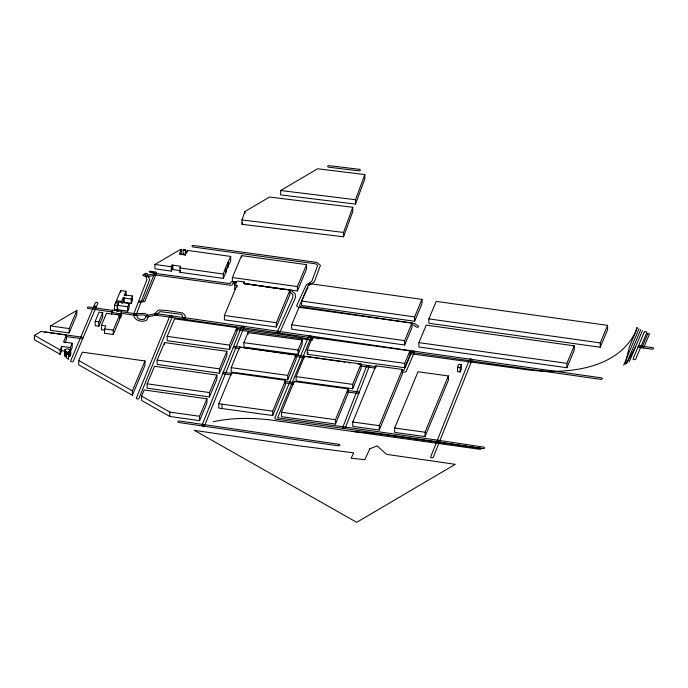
<?xml version="1.0" encoding="UTF-8"?>
<svg xmlns="http://www.w3.org/2000/svg" width="688" height="688" viewBox="0 0 688 688"><rect width="100%" height="100%" fill="white"/><g stroke="black" fill="none" stroke-linecap="round" stroke-linejoin="round"><path stroke-width="1.03" d="M70.331 350.691C69.875 353.942 62.187 352.058 65.584 349.461C70.314 346.408 73.255 355.429 68.447 356.642M625.203 364.322L629.322 347.027L637.346 327.772M635.506 332.123L636.899 327.522M185.287 254.809L185.562 249.684L183.378 249.417L183.103 250.174L183.103 254.543L185.287 254.809L185.562 249.684M241.952 219.936L245.023 211.474L269.558 197.043L352.738 207.277L352.738 211.646L343.544 236.792L241.952 224.305L241.952 219.936L343.544 232.432L352.738 207.277M241.952 224.305L242.64 222.422M183.103 254.543L183.378 253.786M355.541 204.087L355.541 199.726L364.812 174.563L317.624 168.766L280.644 190.516L280.644 194.885L355.541 204.087L364.812 178.923L364.812 174.563M243.879 342.667L247.99 332.639L302.187 340.044L302.187 344.404L298.085 354.432L243.879 347.036L243.879 342.667L298.085 350.063L302.187 340.044M281.495 412.284L294.129 381.47L348.137 388.858L348.137 393.218L335.503 424.032L281.495 416.653L281.495 412.284L335.503 419.671L348.137 388.858M460.143 371.967L460.143 367.607L461.381 364.606L458.776 364.244L457.546 367.246L457.546 371.615L460.143 371.967L461.381 368.974L461.381 364.606M231.185 367.659L239.613 347.148L296.124 354.896L296.124 359.256L287.687 379.767L231.185 372.019L231.185 367.659L287.687 375.399L296.124 354.896M296.115 376.603L304.517 356.212L361.071 363.986L361.071 368.347L352.677 388.737L296.115 380.971L296.115 376.603L352.677 384.368L361.071 363.986M352.763 422.011L375.88 365.818L402.394 369.465L402.394 373.833L379.286 430.017L352.763 426.379L352.763 422.011L379.286 425.648L402.394 369.465M121.527 311.268L121.527 315.629L120.52 318.08L120.52 313.711L121.527 311.268L112.557 310.03L111.542 314.192M180.48 253.803L181.254 253.915L181.254 249.546L180.48 249.443L154.929 264.467L154.929 268.836L171.312 271.124L171.312 266.755L172.017 265.078L172.886 265.198L180.669 266.29L179.964 267.959L179.964 272.328L223.325 278.391L223.325 274.022L225.569 267.692L225.922 272.104L225.922 267.744M223.325 278.391L225.922 272.104M218.81 403.736L231.624 372.836L285.511 380.283L285.511 384.644L272.697 415.543L218.81 408.104L218.81 403.736L272.697 411.183L285.511 380.283M307.278 349.925L312.464 337.404L409.936 350.854L409.936 355.214L404.75 367.745L307.278 354.294L307.278 349.925L404.75 363.376L409.936 350.854M307.278 354.294L308.078 352.359M117.192 309.978L117.192 305.61L118.517 302.41L115.859 302.041L114.526 305.248L114.526 309.609L117.192 309.978L117.854 308.379M234.703 289.399L234.703 285.03L236.087 281.684L237.713 281.1L244.335 282.02L244.335 283.766M244.335 282.02L243.672 283.594L289.992 290.035L289.992 294.404L276.37 327.058L224.4 319.843L224.4 315.474L236.956 285.348L234.703 285.03M394.68 428.022L418.029 371.744L448.378 375.949L448.378 380.309L425.021 436.588L394.68 432.391L394.68 428.022L425.021 432.219L448.378 375.949M171.312 271.124L172.017 269.447L172.017 265.078M236.586 282.484L232.389 281.908L232.389 277.539L241.54 255.609L306.564 264.648L306.564 269.008L297.405 290.938L243.93 283.508M276.37 327.058L276.37 322.698L289.992 290.035M297.405 290.938L297.405 286.578L306.564 264.648M98.84 326.207L98.84 321.838L102.693 312.67L99.055 312.128L95.193 321.305L95.193 325.665L98.84 326.207L102.693 317.03L102.693 312.67M116.435 302.419L116.435 300.673L120.684 290.568L126.016 291.308L126.016 295.677M127.71 311.131L127.71 306.762L129.129 303.391L118.964 301.963L117.545 305.334L117.545 309.703L127.71 311.131L129.129 307.751L129.129 303.391M404.639 344.998L404.639 340.637L412 323.128L299.031 307.287L291.669 324.796L291.669 329.156L404.639 344.998L412 327.488L412 323.128M418.88 342.633L426.233 325.123L574.256 345.84L574.256 350.209L566.895 367.719L418.88 347.001L418.88 342.633L566.895 363.35L574.256 345.84M428.856 318.888L436.209 301.387L607.599 325.381L607.599 329.75L600.246 347.251L428.856 323.257L428.856 318.888L600.246 342.891L607.599 325.381M623.655 365.233L639.032 328.726M69.17 332.94L69.17 328.58L76.824 310.417L50.43 325.94L50.43 330.309L69.17 332.94L76.824 314.777L76.824 310.417M60.148 354.32L60.148 349.96L61.671 346.348L70.314 347.569L72.163 343.2L63.511 341.988L66.469 334.987L41.117 331.418L34.4 335.374L34.4 339.734L60.148 354.32L61.671 350.717L61.671 346.348M64.99 342.848L66.469 339.356L66.469 334.987M78.742 360.495L82.259 352.144L144.987 360.968L144.987 365.337L132.371 395.239L78.742 364.855L78.742 360.495L132.371 390.879L132.371 395.239M104.92 330.154L101.454 329.672L101.454 325.304L106.52 313.264L116.797 314.708L117.39 313.272L111.542 312.447M120.52 313.711L118.585 313.436L117.966 314.872L119.6 315.104L119.6 319.464L113.245 334.514L104.516 333.284L104.516 328.916L105.789 325.914L101.454 325.304M113.245 334.514L113.245 330.145L119.6 315.104M181.254 249.546L179.327 254.121L185.382 254.981L187.325 250.372L230.695 256.435L230.695 260.795L225.569 272.052M132.371 390.879L144.987 360.968M141.599 396.107L144.188 389.967L206.933 398.791L206.933 403.151L199.554 420.643L169.833 416.464L141.599 400.468L141.599 396.107L169.833 412.095L199.554 416.274L206.933 398.791M147.146 383.809L154.525 366.3L216.858 375.063L216.858 379.423L209.47 396.933L147.146 388.17L147.146 383.809L209.47 392.564L216.858 375.063M167.184 336.355L174.571 318.845L236.896 327.617L236.896 331.977L229.508 349.478L167.184 340.715L167.184 336.355L229.508 345.118L236.896 327.617M225.569 267.692L230.695 256.435M301.645 301.052L309.007 283.542L421.985 299.383L421.985 303.752L414.615 321.262L301.645 305.42L301.645 301.052L414.615 316.901L421.985 299.383M626.45 363.591L640.726 329.69M629.185 361.983L642.394 330.636M70.314 351.938L72.163 347.56L72.163 343.2M121.707 303.167L121.707 301.421L123.401 297.422L124.322 297.534L124.089 302.41L131.21 303.399L132.5 300.355L132.5 295.986L125.379 294.98L124.279 295.358L126.016 291.308M122.722 303.382L123.401 301.783L123.401 297.422M179.964 272.328L180.669 270.659L172.017 269.447M157.156 360.073L164.552 342.572L226.877 351.353L226.877 355.713L219.481 373.223L157.156 364.442L157.156 360.073L219.481 368.854L226.877 351.353M131.21 303.399L131.21 299.039L132.5 295.986M66.263 352.273L66.237 357.777L68.473 359.041L68.809 352.179M307.914 287.378L299.366 305.885L300.708 306.65L414.21 323.394L418.321 325.992A1.333 0.774 0 0 1 418.166 327.075A1.333 0.774 0 0 1 416.283 326.981L413.135 324.831M635.48 332.184C616.474 370.135 565.725 374.324 528.169 369.938L410.203 353.675M626.751 362.877L635.42 347.173M65.007 354.234L64.758 355.653L66.366 356.659L66.366 352.29M69.729 356.092L69.841 349.745M308.809 285.425L314.356 281.796L320.445 265.353L316.927 262.403L193.663 245.487A1.333 0.774 0 0 0 192.055 246.055A1.333 0.774 0 0 0 193.044 246.983L315.818 263.839L317.71 265.362L311.819 281.263L306.315 284.849L296.58 305.919L299.091 307.897M69.531 351.86L69.531 356.221M69.307 351.981L69.23 356.384M68.981 356.487L69.153 352.05M232.57 281.573L230.927 282.123L230.231 283.654L155.531 273.403L148.006 275.105L147.327 273.833A1.333 0.774 0 0 0 145.658 273.325A1.333 0.774 0 0 0 144.772 274.288L145.89 276.378L147.696 276.86L155.342 274.959L230.884 285.331L232.484 284.78L233.172 283.267L235.27 283.602M68.542 352.256L68.473 359.041M68.542 356.625L68.723 352.213M213.117 421.761C231.83 417.711 251.043 417.685 270.006 419.878L480.637 449.402M135.123 315.233L143.981 314.889L146.467 316.6A1.333 0.774 0 0 0 148.35 316.695A1.333 0.774 0 0 0 148.513 315.611L144.781 313.384L134.685 313.711A1.333 0.774 0 0 0 133.764 314.88A1.333 0.774 0 0 0 135.983 314.932A1.333 0.774 0 0 0 135.226 313.728L121.699 311.759M351.998 431.367L378.856 433.922L482.211 448.473M183.103 250.174L185.287 250.441M280.644 190.516L355.541 199.726M123.401 301.783L124.322 301.894M639.814 345.944L652.585 347.638A1.333 0.774 0 0 1 653.583 348.558A1.333 0.774 0 0 1 651.983 349.134L639.238 347.449M236.698 328.288L294.739 336.372L312.24 339.846M312.085 340.19L236.13 329.681M457.546 367.246L460.143 367.607M154.929 264.467L171.312 266.755M179.964 267.959L223.325 274.022M232.389 277.539L297.405 286.578M124.089 298.042L131.21 299.039M224.4 315.474L276.37 322.698M114.526 305.248L117.192 305.61M66.598 336.621L81.296 338.659A1.333 0.774 0 0 0 82.904 338.092L97.834 303.365A1.333 0.774 0 0 0 96.836 302.436A1.333 0.774 0 0 0 95.228 303.012L70.692 360.856A1.333 0.774 0 0 0 71.681 361.785A1.333 0.774 0 0 0 73.289 361.217L82.904 338.092A1.333 0.774 0 0 0 81.915 337.154L46.242 332.209A1.333 0.774 0 0 0 44.625 332.777M291.669 324.796L404.639 340.637M117.545 305.334L127.71 306.762M375.571 366.592L357.751 364.021M401.706 370.247L403.796 370.54L411.906 351.68A1.333 0.774 0 0 1 413.531 351.121L601.278 377.841A1.333 0.774 0 0 1 602.249 378.778A1.333 0.774 0 0 1 600.624 379.346L409.713 352.153M104.516 328.916L113.245 330.145M238.633 348.498L234.384 347.896A1.333 0.774 0 0 1 233.404 346.967A1.333 0.774 0 0 1 235.012 346.399L340.93 361.553M294.989 356.436L304.517 357.794M375.209 368.132L368.94 367.254L345.333 427.841L343.725 428.426L275.664 419.104L274.675 418.175L308.663 336.527A1.333 0.774 0 0 1 310.271 335.959L413.522 351.121A1.333 0.774 0 0 1 414.503 352.058L406.075 371.658L404.458 372.225L402.368 371.933M50.43 325.94L69.17 328.58M61.671 350.717L64.552 351.121M116.435 300.673L121.707 301.421M439.082 440.389L344.353 426.921A1.333 0.774 0 0 0 342.736 427.489A1.333 0.774 0 0 0 343.708 428.426L438.437 441.885M294.215 382.691L284.703 381.298M347.371 390.363L358.001 391.893A1.333 0.774 0 0 1 358.973 392.831A1.333 0.774 0 0 1 357.356 393.39L347.784 392.014M293.561 384.188L285.09 382.949M114.414 310.701L89.079 307.02A1.333 0.774 0 0 0 87.453 307.579A1.333 0.774 0 0 0 88.417 308.516L112.72 312.051M116.496 311.01L118.577 311.311M121.045 313.255L134.581 315.224M313.848 338.075L155.927 315.13L148.565 316.704L146.544 320.281C141.633 322.603 133.911 320.685 133.601 314.304L146.931 279.62L145.968 276.628L143.551 275.785A1.333 0.774 0 0 1 143.104 274.718A1.333 0.774 0 0 1 144.936 274.46L148.479 276.008L149.606 279.801L136.276 314.468L137.789 318.071L140.292 319.507L144.282 319.309L147.026 315.388L156.193 313.573L310.279 335.959A1.333 0.774 0 0 1 311.26 336.888L277.582 417.779L343.02 426.741L366.635 366.145L368.252 365.569A1.333 0.774 0 0 1 369.232 366.506A1.333 0.774 0 0 1 367.607 367.065L361.295 366.136M317.013 338.539L319.12 338.849M95.193 321.305L98.84 321.838M343.028 361.862L345.135 362.172M348.283 362.636L350.39 362.937M232.002 373.472L224.632 372.371A1.333 0.774 0 0 0 222.998 372.93A1.333 0.774 0 0 0 223.961 373.868L231.34 374.96M439.099 440.389L483.561 447.131A1.333 0.774 0 0 1 484.515 448.069A1.333 0.774 0 0 1 482.881 448.619L438.419 441.885M233.61 281.736L236.741 282.226M244.051 283.379L277.453 288.616M279.543 288.943L281.624 289.27M288.934 290.413L291.729 291.015L295.152 293.561L295.453 297.715L279.818 332.399A1.333 0.774 0 0 1 278.184 332.949A1.333 0.774 0 0 1 277.23 332.012L292.821 297.422L292.761 294.301L289.889 292.159M65.446 351.929L65.592 356.375M34.4 335.374L60.148 349.96M69.841 354.114L70.331 355.051M65.016 351.602L65.119 356.066M185.579 318.501L184.934 314.984L182.492 312.894L167.347 310.606L159.349 310.004L157.999 310.4L154.68 313.952A1.333 0.774 0 0 0 155.221 314.992A1.333 0.774 0 0 0 157.036 314.683L159.917 311.604L181.279 314.304L182.303 315.31L182.922 318.664M600.246 342.891L600.246 347.251M566.895 363.35L566.895 367.719M425.021 432.219L425.021 436.588M414.615 316.901L414.615 321.262M404.75 363.376L404.75 367.745M379.286 425.648L379.286 430.017M375.88 365.818L375.88 367.564M352.677 384.368L352.677 388.737M343.544 232.432L343.544 236.792M335.503 419.671L335.503 424.032M312.464 337.404L312.464 339.15M309.007 283.542L309.007 285.288M298.085 350.063L298.085 354.432M287.687 375.399L287.687 379.767M272.697 411.183L272.697 415.543M247.99 332.639L247.99 334.385M245.023 211.474L245.023 213.22M241.54 255.609L241.54 257.355M239.613 347.148L239.613 348.893M236.956 285.348L236.956 287.094M236.087 281.684L236.087 283.43M229.508 345.118L229.508 349.478M228.038 262.739L228.038 267.107M227.676 262.687L227.676 267.056M222.035 404.174L222.035 408.543M219.481 368.854L219.481 373.223M209.47 392.564L209.47 396.933M199.554 416.274L199.554 420.643M187.325 250.372L187.325 252.118M172.886 265.198L172.886 269.567M169.833 412.095L169.833 416.464M164.552 342.572L164.552 344.318M120.684 290.568L120.684 292.314M118.517 302.41L118.517 304.156M118.585 313.436L118.585 315.181M115.859 302.041L115.859 303.786M70.314 347.569L70.193 355.576M70.038 349.951L70.038 355.791M69.944 349.848L69.944 355.894M69.729 351.723L69.66 356.135M69.462 351.903L69.385 356.307M68.981 352.118L68.903 356.513M68.447 352.282L68.353 354.045M68.25 352.316L68.25 354.062M68.155 352.333L68.052 354.096M67.957 352.359L67.957 354.105M67.854 352.376L67.759 354.131M67.656 352.394L67.656 354.139M67.562 354.139L67.562 352.394L67.355 354.139M67.252 352.394L67.252 354.139M67.054 352.385L67.149 354.139M66.951 352.376L66.951 354.122M66.753 352.359L66.848 354.114M66.65 352.342L66.65 354.088M66.452 352.316L66.555 354.071M66.091 352.213L66.091 356.582M65.91 352.153L65.996 356.547M65.747 352.084L65.833 356.487M65.67 352.05L65.67 356.418M65.377 351.886L65.446 356.298M65.179 351.757L65.308 356.212M65.007 349.874L65.016 355.971M64.861 350.029L64.87 355.816M64.724 350.252L64.724 355.593M469.491 359.575L430.688 456.884A1.333 0.774 0 0 0 431.668 457.821A1.333 0.774 0 0 0 433.285 457.253L472.097 359.919A1.333 0.774 0 0 0 471.091 358.998A1.333 0.774 0 0 0 469.491 359.575M241.436 326.903L202.083 425.141A1.333 0.774 0 0 0 203.089 426.061A1.333 0.774 0 0 0 204.689 425.485L244.042 327.256A1.333 0.774 0 0 0 243.036 326.327A1.333 0.774 0 0 0 241.436 326.903M154.791 272.955L143.207 300.897L139.655 301.232A0.894 0.516 0 0 0 138.916 301.826A0.894 0.516 0 0 0 139.939 302.247L144.798 301.473L156.718 272.697L156.073 272.087L150.242 271.227A0.894 0.516 0 0 0 149.158 271.597A0.894 0.516 0 0 0 149.803 272.224L154.791 272.955M169.652 316.42L136.336 398.042A1.333 0.774 0 0 0 137.325 398.971A1.333 0.774 0 0 0 138.933 398.404L172.258 316.772A1.333 0.774 0 0 0 171.26 315.852A1.333 0.774 0 0 0 169.652 316.42M644.2 332.209L633.123 358.715A1.333 0.774 0 0 0 634.112 359.643A1.333 0.774 0 0 0 635.721 359.076L646.797 332.571A1.333 0.774 0 0 0 645.808 331.642A1.333 0.774 0 0 0 644.2 332.209M647.649 333.981L642.145 347.019A0.894 0.516 0 0 0 642.798 347.646A0.894 0.516 0 0 0 643.873 347.268L649.377 334.222A0.894 0.516 0 0 0 648.724 333.603A0.894 0.516 0 0 0 647.649 333.981M68.852 353.778L68.473 354.673L66.237 353.408L68.852 353.778M369.774 448.843L364.803 459.687L351.138 458.234L353.718 452.842L298.429 445.738L194.351 430.353L356.702 522.33L455.267 464.331L387.671 454.51L386.054 453.917L377.084 445.876L369.774 448.843M359.274 169.325L329.294 165.67A1.333 0.774 0 0 0 327.712 166.272A1.333 0.774 0 0 0 328.744 167.184L358.723 170.839A1.333 0.774 0 0 0 360.306 170.237A1.333 0.774 0 0 0 359.274 169.325M338.814 444.293L179.542 421.03A1.333 0.774 0 0 0 177.925 421.589A1.333 0.774 0 0 0 178.889 422.527L338.161 445.79A1.333 0.774 0 0 0 339.786 445.231A1.333 0.774 0 0 0 338.814 444.293M94.144 307.416A1.333 0.774 0 0 0 96.354 307.029A1.333 0.774 0 0 0 94.669 306.117A1.333 0.774 0 0 0 94.144 307.416M183.318 319.137A1.333 0.774 0 0 0 185.545 318.776A1.333 0.774 0 0 0 183.894 317.839A1.333 0.774 0 0 0 183.318 319.137M437.835 441.696A1.333 0.774 0 0 0 440.053 441.318A1.333 0.774 0 0 0 438.385 440.397A1.333 0.774 0 0 0 437.835 441.696M638.61 347.259A1.333 0.774 0 0 0 640.829 346.881A1.333 0.774 0 0 0 639.152 345.961A1.333 0.774 0 0 0 638.61 347.259"/></g></svg>
